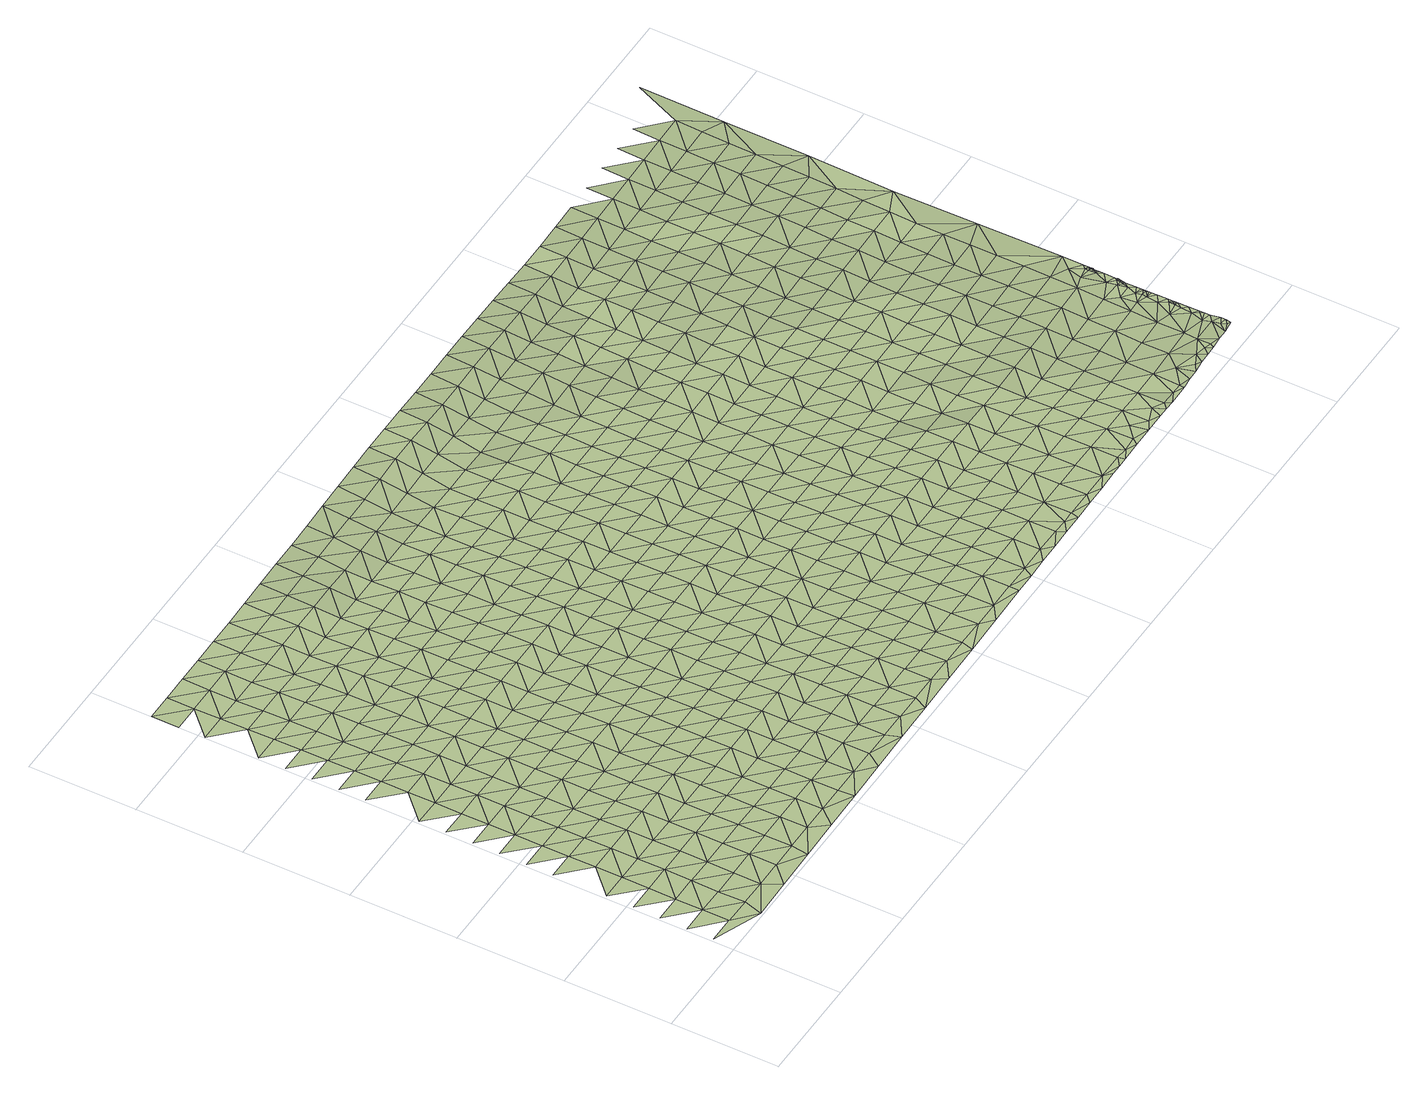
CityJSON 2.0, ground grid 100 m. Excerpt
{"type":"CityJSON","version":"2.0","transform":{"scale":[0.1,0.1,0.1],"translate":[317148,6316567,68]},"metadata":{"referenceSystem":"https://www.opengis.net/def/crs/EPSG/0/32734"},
"CityObjects":{
"terrain1":{"type":"TINRelief","geometry":[{"type":"CompositeSurface","lod":"1","boundaries":[[[0,1,2]],[[1,3,4]],[[3,5,6]],[[1,7,3]],[[5,8,9]],[[1,0,7]],[[8,10,11]],[[3,12,5]],[[7,13,3]],[[11,10,14]],[[3,13,12]],[[8,5,15]],[[7,0,16]],[[10,8,15]],[[14,17,18]],[[5,12,15]],[[16,13,7]],[[16,0,19]],[[17,20,21]],[[12,13,22]],[[14,10,23]],[[15,24,10]],[[13,16,22]],[[14,23,17]],[[20,25,26]],[[10,24,23]],[[15,12,27]],[[27,12,22]],[[20,17,28]],[[25,29,30]],[[31,24,15]],[[17,23,28]],[[32,16,19]],[[27,31,15]],[[22,16,33]],[[25,20,34]],[[29,35,36]],[[28,34,20]],[[33,27,22]],[[24,37,23]],[[31,38,24]],[[33,16,32]],[[35,39,40]],[[23,37,28]],[[25,41,29]],[[19,42,32]],[[25,34,43]],[[24,38,37]],[[44,40,39]],[[31,27,45]],[[27,33,46]],[[25,43,41]],[[34,28,47]],[[35,29,48]],[[38,31,45]],[[47,28,37]],[[27,46,45]],[[33,32,49]],[[39,35,48]],[[50,51,44]],[[29,41,48]],[[43,34,52]],[[32,42,49]],[[52,34,47]],[[53,46,33]],[[37,38,54]],[[45,55,38]],[[56,57,50]],[[41,43,58]],[[59,44,39]],[[49,53,33]],[[48,60,39]],[[37,54,47]],[[58,43,52]],[[38,55,54]],[[45,46,61]],[[44,59,50]],[[62,63,56]],[[59,39,60]],[[48,41,64]],[[53,61,46]],[[52,47,65]],[[49,42,66]],[[64,41,58]],[[67,55,45]],[[56,50,68]],[[47,54,65]],[[69,70,62]],[[71,60,48]],[[61,67,45]],[[50,59,68]],[[72,53,49]],[[64,71,48]],[[58,52,73]],[[74,62,56]],[[65,75,52]],[[69,76,77]],[[42,78,66]],[[53,72,61]],[[54,55,79]],[[67,80,55]],[[68,74,56]],[[49,66,72]],[[73,64,58]],[[59,60,81]],[[71,82,60]],[[73,52,75]],[[77,76,83]],[[54,79,65]],[[62,84,69]],[[55,80,79]],[[67,61,85]],[[59,81,68]],[[74,84,62]],[[81,60,82]],[[61,72,85]],[[75,65,86]],[[71,64,87]],[[76,69,88]],[[64,73,89]],[[83,90,91]],[[80,67,92]],[[93,74,68]],[[86,65,79]],[[69,84,88]],[[66,78,94]],[[82,71,87]],[[95,96,97]],[[85,92,67]],[[93,68,81]],[[64,89,87]],[[91,90,96]],[[72,66,98]],[[75,99,73]],[[83,76,100]],[[84,74,101]],[[99,75,86]],[[100,76,88]],[[72,98,85]],[[79,80,102]],[[80,92,103]],[[74,93,101]],[[66,94,98]],[[89,73,104]],[[105,81,82]],[[106,90,83]],[[87,107,82]],[[97,96,108]],[[79,102,86]],[[104,73,99]],[[100,106,83]],[[80,103,102]],[[92,85,109]],[[81,105,93]],[[88,84,110]],[[78,111,94]],[[101,112,84]],[[105,82,107]],[[89,113,87]],[[109,85,98]],[[114,99,86]],[[110,100,88]],[[96,90,115]],[[113,89,104]],[[106,116,90]],[[110,84,112]],[[103,92,117]],[[101,93,118]],[[86,102,114]],[[107,87,119]],[[96,115,108]],[[117,92,109]],[[105,118,93]],[[90,116,115]],[[120,98,94]],[[119,87,113]],[[111,121,94]],[[122,102,103]],[[104,99,123]],[[124,112,101]],[[106,100,125]],[[99,114,126]],[[100,110,127]],[[98,120,109]],[[107,128,105]],[[122,103,117]],[[118,124,101]],[[94,121,120]],[[104,123,113]],[[116,106,125]],[[128,107,119]],[[129,108,115]],[[99,126,123]],[[100,127,125]],[[102,130,114]],[[112,131,110]],[[117,109,132]],[[118,105,133]],[[122,130,102]],[[124,131,112]],[[119,113,134]],[[109,120,132]],[[133,105,128]],[[126,114,135]],[[136,127,110]],[[115,116,137]],[[113,123,134]],[[125,138,116]],[[121,111,139]],[[130,135,114]],[[131,136,110]],[[121,139,120]],[[140,122,117]],[[128,119,141]],[[142,124,118]],[[115,137,129]],[[132,143,117]],[[118,133,144]],[[116,138,137]],[[125,127,145]],[[134,141,119]],[[122,140,130]],[[146,123,126]],[[124,142,131]],[[135,147,126]],[[136,145,127]],[[143,140,117]],[[118,144,142]],[[120,148,132]],[[111,149,139]],[[123,146,134]],[[133,128,150]],[[151,138,125]],[[139,148,120]],[[128,141,152]],[[129,137,153]],[[126,147,146]],[[135,130,154]],[[145,151,125]],[[143,132,155]],[[144,133,150]],[[131,156,136]],[[130,140,154]],[[131,142,157]],[[128,152,150]],[[141,134,158]],[[159,137,138]],[[148,155,132]],[[147,135,160]],[[158,134,146]],[[138,151,159]],[[131,157,156]],[[144,161,142]],[[145,136,162]],[[154,160,135]],[[140,143,163]],[[141,164,152]],[[137,165,153]],[[155,166,143]],[[161,144,150]],[[139,149,167]],[[139,168,148]],[[169,146,147]],[[151,145,162]],[[141,158,164]],[[165,137,159]],[[136,156,162]],[[140,163,154]],[[157,142,170]],[[147,160,169]],[[163,143,166]],[[170,142,161]],[[139,167,168]],[[155,148,171]],[[146,172,158]],[[173,150,152]],[[164,174,152]],[[175,153,165]],[[160,154,176]],[[156,157,177]],[[178,159,151]],[[146,169,172]],[[162,179,151]],[[166,155,171]],[[150,173,161]],[[176,154,163]],[[177,157,170]],[[148,168,171]],[[152,174,173]],[[164,158,180]],[[159,178,165]],[[181,167,149]],[[178,151,179]],[[160,182,169]],[[162,156,183]],[[180,158,172]],[[170,161,184]],[[182,160,176]],[[183,156,177]],[[168,167,185]],[[186,163,166]],[[187,174,164]],[[175,165,188]],[[171,189,166]],[[161,173,184]],[[172,169,190]],[[191,179,162]],[[180,187,164]],[[165,178,188]],[[163,186,176]],[[190,169,182]],[[183,191,162]],[[186,166,189]],[[167,181,185]],[[171,168,192]],[[177,170,193]],[[184,194,170]],[[195,180,172]],[[173,174,196]],[[192,168,185]],[[187,197,174]],[[175,188,198]],[[182,176,199]],[[193,183,177]],[[178,179,200]],[[195,172,190]],[[191,201,179]],[[193,170,194]],[[202,189,171]],[[173,196,184]],[[176,186,199]],[[174,197,196]],[[178,200,188]],[[192,202,171]],[[200,179,201]],[[203,190,182]],[[187,180,204]],[[195,205,180]],[[194,184,206]],[[191,183,207]],[[208,185,181]],[[199,203,182]],[[183,193,209]],[[208,192,185]],[[186,189,210]],[[197,187,204]],[[188,211,198]],[[202,212,189]],[[196,206,184]],[[180,205,204]],[[190,213,195]],[[201,191,207]],[[211,188,200]],[[183,209,207]],[[186,210,199]],[[194,214,193]],[[203,213,190]],[[210,189,212]],[[206,214,194]],[[202,192,215]],[[205,195,216]],[[217,196,197]],[[192,208,218]],[[204,219,197]],[[198,211,220]],[[208,181,221]],[[222,203,199]],[[209,193,223]],[[200,201,224]],[[195,213,216]],[[207,225,201]],[[212,202,215]],[[196,217,206]],[[222,199,210]],[[214,223,193]],[[192,218,215]],[[197,219,217]],[[204,205,226]],[[211,200,224]],[[224,201,225]],[[213,203,227]],[[209,228,207]],[[226,205,216]],[[214,206,229]],[[203,222,227]],[[223,228,209]],[[218,208,230]],[[231,210,212]],[[232,219,204]],[[211,233,220]],[[215,234,212]],[[206,217,229]],[[208,221,230]],[[225,207,235]],[[226,232,204]],[[224,233,211]],[[210,231,222]],[[216,213,236]],[[223,214,237]],[[227,238,213]],[[228,235,207]],[[231,212,234]],[[218,239,215]],[[229,237,214]],[[236,226,216]],[[217,219,240]],[[239,218,230]],[[232,241,219]],[[233,242,220]],[[236,213,238]],[[227,222,243]],[[244,224,225]],[[235,245,225]],[[234,215,246]],[[217,240,229]],[[223,247,228]],[[222,231,243]],[[223,237,248]],[[219,241,240]],[[224,244,233]],[[246,215,239]],[[244,225,245]],[[230,221,249]],[[250,238,227]],[[232,226,251]],[[226,236,252]],[[223,248,247]],[[234,253,231]],[[237,229,254]],[[235,228,255]],[[243,250,227]],[[239,230,249]],[[241,232,251]],[[242,233,256]],[[234,246,253]],[[254,229,240]],[[226,252,251]],[[238,257,236]],[[245,235,255]],[[233,244,256]],[[228,247,255]],[[221,258,249]],[[243,231,259]],[[248,237,260]],[[250,257,238]],[[259,231,253]],[[260,237,254]],[[246,239,261]],[[262,252,236]],[[263,240,241]],[[249,264,239]],[[251,265,241]],[[256,266,242]],[[247,248,267]],[[244,245,268]],[[257,262,236]],[[255,269,245]],[[246,261,253]],[[250,243,270]],[[240,263,254]],[[243,259,271]],[[267,248,260]],[[239,264,261]],[[241,265,263]],[[251,252,272]],[[244,268,256]],[[268,245,269]],[[250,270,257]],[[255,247,273]],[[262,272,252]],[[243,271,270]],[[259,253,274]],[[260,254,275]],[[273,247,267]],[[249,258,276]],[[264,249,276]],[[277,265,251]],[[266,256,278]],[[253,261,274]],[[254,263,275]],[[279,262,257]],[[280,269,255]],[[272,277,251]],[[278,256,268]],[[259,281,271]],[[257,270,279]],[[273,280,255]],[[264,282,261]],[[265,283,263]],[[267,260,284]],[[281,259,274]],[[275,285,260]],[[272,262,286]],[[264,276,282]],[[277,283,265]],[[287,266,278]],[[284,273,267]],[[288,268,269]],[[286,262,279]],[[280,289,269]],[[284,260,285]],[[290,276,258]],[[261,291,274]],[[271,292,270]],[[275,263,293]],[[281,294,271]],[[295,277,272]],[[268,288,278]],[[291,261,282]],[[283,293,263]],[[288,269,289]],[[270,292,279]],[[272,286,295]],[[271,294,292]],[[296,281,274]],[[297,285,275]],[[280,273,298]],[[273,284,299]],[[282,276,300]],[[287,278,301]],[[296,274,291]],[[293,297,275]],[[302,286,279]],[[283,277,303]],[[289,280,298]],[[277,295,304]],[[288,301,278]],[[273,299,298]],[[276,290,300]],[[294,281,305]],[[284,285,306]],[[302,279,292]],[[307,291,282]],[[293,283,303]],[[281,296,305]],[[297,306,285]],[[277,304,303]],[[300,307,282]],[[301,308,287]],[[295,286,309]],[[310,299,284]],[[288,289,311]],[[286,302,312]],[[298,313,289]],[[314,296,291]],[[292,294,315]],[[305,316,294]],[[306,310,284]],[[304,295,309]],[[297,293,317]],[[311,301,288]],[[307,314,291]],[[303,318,293]],[[309,286,312]],[[311,289,313]],[[292,315,302]],[[298,299,319]],[[320,300,290]],[[294,316,315]],[[305,296,321]],[[297,317,306]],[[310,319,299]],[[293,318,317]],[[307,300,320]],[[304,322,303]],[[314,321,296]],[[302,323,312]],[[324,313,298]],[[308,301,325]],[[309,322,304]],[[301,311,326]],[[327,316,305]],[[328,310,306]],[[302,315,323]],[[319,324,298]],[[290,329,320]],[[318,303,330]],[[321,327,305]],[[306,317,328]],[[301,326,325]],[[314,307,331]],[[313,332,311]],[[320,333,307]],[[322,330,303]],[[334,309,312]],[[319,310,335]],[[323,336,312]],[[324,332,313]],[[314,331,321]],[[337,315,316]],[[327,338,316]],[[335,310,328]],[[307,333,331]],[[309,334,322]],[[318,339,317]],[[340,326,311]],[[330,341,318]],[[334,312,336]],[[315,337,323]],[[342,324,319]],[[332,340,311]],[[316,338,337]],[[327,321,343]],[[317,339,328]],[[319,335,342]],[[318,341,339]],[[344,333,320]],[[330,322,345]],[[325,326,346]],[[320,329,344]],[[321,331,343]],[[336,323,347]],[[322,334,345]],[[340,346,326]],[[338,327,348]],[[349,335,328]],[[332,324,350]],[[347,323,337]],[[324,342,351]],[[333,352,331]],[[341,330,353]],[[343,348,327]],[[349,328,339]],[[336,354,334]],[[340,332,350]],[[333,344,352]],[[345,353,330]],[[346,355,325]],[[324,351,350]],[[338,356,337]],[[354,336,347]],[[331,357,343]],[[342,335,358]],[[356,338,348]],[[335,349,359]],[[360,344,329]],[[334,361,345]],[[339,341,362]],[[352,357,331]],[[341,353,363]],[[351,342,358]],[[346,340,364]],[[361,334,354]],[[350,365,340]],[[358,335,359]],[[348,343,366]],[[347,337,367]],[[339,362,349]],[[337,356,368]],[[341,363,362]],[[353,345,369]],[[346,364,355]],[[357,366,343]],[[340,365,364]],[[370,352,344]],[[354,347,367]],[[351,371,350]],[[345,361,369]],[[337,368,367]],[[344,360,372]],[[349,373,359]],[[358,371,351]],[[352,370,357]],[[356,348,374]],[[363,353,375]],[[366,376,348]],[[349,362,373]],[[370,344,372]],[[365,350,377]],[[375,353,369]],[[355,364,378]],[[368,356,374]],[[361,354,379]],[[367,380,354]],[[371,377,350]],[[376,374,348]],[[366,357,381]],[[362,363,382]],[[383,358,359]],[[373,384,359]],[[361,379,369]],[[357,370,381]],[[382,363,375]],[[354,380,379]],[[372,360,385]],[[368,386,367]],[[358,383,371]],[[365,387,364]],[[377,388,365]],[[383,359,384]],[[376,366,389]],[[362,390,373]],[[374,386,368]],[[372,391,370]],[[375,369,392]],[[364,387,378]],[[381,389,366]],[[390,362,382]],[[365,388,387]],[[380,367,393]],[[377,371,394]],[[372,385,391]],[[369,379,392]],[[384,373,395]],[[386,393,367]],[[371,383,394]],[[370,396,381]],[[397,374,376]],[[376,389,398]],[[395,373,390]],[[399,382,375]],[[388,377,400]],[[396,370,391]],[[392,401,375]],[[402,378,387]],[[374,397,386]],[[403,379,380]],[[384,404,383]],[[393,405,380]],[[394,400,377]],[[397,376,398]],[[389,381,406]],[[382,399,390]],[[407,391,385]],[[404,384,395]],[[401,399,375]],[[379,403,392]],[[381,396,406]],[[380,405,403]],[[393,386,408]],[[383,409,394]],[[387,388,410]],[[388,400,411]],[[398,389,412]],[[395,390,413]],[[386,397,408]],[[409,383,404]],[[401,392,414]],[[387,410,402]],[[412,389,406]],[[390,399,413]],[[388,411,410]],[[407,415,391]],[[396,391,416]],[[405,393,417]],[[400,394,418]],[[403,414,392]],[[404,395,419]],[[408,417,393]],[[394,409,418]],[[396,416,406]],[[397,398,420]],[[398,412,421]],[[413,419,395]],[[391,415,416]],[[422,403,405]],[[399,401,423]],[[411,400,424]],[[414,425,401]],[[402,410,426]],[[415,407,427]],[[397,420,408]],[[405,417,422]],[[424,400,418]],[[420,398,421]],[[412,406,428]],[[399,423,413]],[[409,404,429]],[[404,419,430]],[[423,401,425]],[[406,416,428]],[[417,408,431]],[[414,403,432]],[[409,429,418]],[[411,433,410]],[[403,422,434]],[[411,424,435]],[[404,430,429]],[[412,436,421]],[[419,413,437]],[[431,408,420]],[[427,438,415]],[[425,414,432]],[[410,433,426]],[[436,412,428]],[[437,413,423]],[[403,434,432]],[[411,435,433]],[[439,416,415]],[[417,440,422]],[[424,418,441]],[[430,419,442]],[[440,417,431]],[[418,429,441]],[[416,439,428]],[[443,420,421]],[[438,427,444]],[[436,445,421]],[[442,419,437]],[[415,438,439]],[[434,422,446]],[[447,423,425]],[[424,448,435]],[[432,449,425]],[[450,426,433]],[[420,443,431]],[[430,451,429]],[[446,422,440]],[[448,424,441]],[[443,421,445]],[[452,436,428]],[[423,447,437]],[[451,430,442]],[[447,425,449]],[[434,453,432]],[[452,428,439]],[[438,444,454]],[[455,440,431]],[[429,456,441]],[[433,435,457]],[[453,434,446]],[[448,458,435]],[[439,438,454]],[[445,436,459]],[[442,437,460]],[[431,443,455]],[[456,429,451]],[[449,432,461]],[[433,457,450]],[[462,454,444]],[[436,452,459]],[[437,447,460]],[[435,458,457]],[[446,440,463]],[[464,448,441]],[[461,432,453]],[[451,442,465]],[[463,440,455]],[[464,441,456]],[[466,439,454]],[[452,439,466]],[[443,445,467]],[[449,468,447]],[[459,469,445]],[[460,465,442]],[[454,462,470]],[[471,453,446]],[[458,448,472]],[[468,449,461]],[[450,457,473]],[[443,467,455]],[[474,456,451]],[[454,470,466]],[[446,463,471]],[[448,464,472]],[[467,445,469]],[[459,452,475]],[[447,476,460]],[[451,465,474]],[[462,477,470]],[[466,475,452]],[[476,447,468]],[[478,463,455]],[[461,453,479]],[[480,464,456]],[[458,481,457]],[[453,471,482]],[[472,483,458]],[[484,469,459]],[[465,460,485]],[[478,455,467]],[[474,480,456]],[[470,486,466]],[[468,461,479]],[[457,481,473]],[[475,484,459]],[[485,460,476]],[[453,482,479]],[[458,483,481]],[[472,464,487]],[[470,477,486]],[[471,463,488]],[[465,489,474]],[[463,478,490]],[[480,487,464]],[[491,467,469]],[[468,492,476]],[[484,493,469]],[[465,485,489]],[[466,494,475]],[[482,471,488]],[[495,483,472]],[[486,496,466]],[[492,468,479]],[[497,473,481]],[[488,463,490]],[[467,491,478]],[[498,480,474]],[[487,495,472]],[[491,469,493]],[[486,477,499]],[[474,489,498]],[[466,496,494]],[[484,475,500]],[[482,501,479]],[[476,502,485]],[[492,503,476]],[[478,504,490]],[[481,483,505]],[[501,482,488]],[[495,506,483]],[[493,484,500]],[[489,485,502]],[[480,507,487]],[[478,491,504]],[[480,498,508]],[[475,494,500]],[[476,503,502]],[[509,496,486]],[[510,492,479]],[[481,505,497]],[[483,506,505]],[[499,509,486]],[[488,490,511]],[[510,479,501]],[[480,508,507]],[[489,512,498]],[[495,487,513]],[[504,511,490]],[[494,496,514]],[[491,493,515]],[[503,492,516]],[[500,517,493]],[[502,512,489]],[[518,501,488]],[[506,495,513]],[[519,509,499]],[[496,509,514]],[[492,510,516]],[[497,505,520]],[[487,507,513]],[[491,515,504]],[[508,498,521]],[[488,511,518]],[[515,493,517]],[[500,494,522]],[[512,521,498]],[[523,510,501]],[[502,503,524]],[[522,494,514]],[[516,525,503]],[[511,504,526]],[[507,508,527]],[[506,528,505]],[[509,519,529]],[[518,523,501]],[[513,530,506]],[[531,517,500]],[[526,504,515]],[[508,521,527]],[[503,525,524]],[[516,510,532]],[[512,502,533]],[[505,528,520]],[[522,531,500]],[[506,530,528]],[[509,529,534]],[[514,509,535]],[[511,536,518]],[[513,507,537]],[[523,532,510]],[[521,512,533]],[[536,511,526]],[[537,507,527]],[[502,524,533]],[[535,522,514]],[[538,515,517]],[[539,525,516]],[[531,540,517]],[[535,509,534]],[[523,518,541]],[[542,530,513]],[[534,529,543]],[[532,539,516]],[[544,520,528]],[[515,538,526]],[[536,541,518]],[[537,542,513]],[[538,517,540]],[[527,521,545]],[[533,546,521]],[[531,522,547]],[[548,532,523]],[[524,525,549]],[[534,543,550]],[[522,535,551]],[[539,552,525]],[[536,526,553]],[[545,537,527]],[[528,530,554]],[[534,550,535]],[[548,523,541]],[[542,555,530]],[[545,521,546]],[[540,531,547]],[[524,549,533]],[[553,526,538]],[[522,551,547]],[[525,552,549]],[[543,556,550]],[[528,554,544]],[[530,555,554]],[[557,541,536]],[[539,532,558]],[[532,548,559]],[[560,546,533]],[[542,537,561]],[[553,557,536]],[[537,545,562]],[[563,535,550]],[[556,564,550]],[[563,551,535]],[[538,540,565]],[[552,539,558]],[[547,566,540]],[[560,533,549]],[[532,559,558]],[[555,542,561]],[[544,554,567]],[[537,562,561]],[[550,564,563]],[[565,553,538]],[[548,541,568]],[[546,569,545]],[[557,570,541]],[[565,540,566]],[[547,551,571]],[[560,569,546]],[[572,564,556]],[[559,548,568]],[[549,552,573]],[[563,571,551]],[[558,574,552]],[[568,541,570]],[[575,562,545]],[[555,576,554]],[[561,577,555]],[[564,578,563]],[[579,566,547]],[[557,553,580]],[[573,560,549]],[[553,565,581]],[[569,575,545]],[[552,574,573]],[[572,578,564]],[[559,582,558]],[[554,576,567]],[[571,579,547]],[[555,577,576]],[[570,557,580]],[[561,562,583]],[[568,582,559]],[[553,581,580]],[[566,584,565]],[[575,583,562]],[[572,585,578]],[[563,586,571]],[[574,558,587]],[[569,560,588]],[[563,578,586]],[[579,584,566]],[[560,573,589]],[[590,577,561]],[[582,587,558]],[[591,567,576]],[[592,581,565]],[[593,568,570]],[[575,569,588]],[[572,594,585]],[[580,595,570]],[[583,590,561]],[[560,589,588]],[[585,586,578]],[[579,571,596]],[[584,592,565]],[[568,593,582]],[[597,573,574]],[[571,586,596]],[[587,598,574]],[[593,570,595]],[[580,581,599]],[[576,577,600]],[[590,601,577]],[[585,602,586]],[[585,594,602]],[[584,579,603]],[[589,573,597]],[[575,604,583]],[[592,599,581]],[[588,605,575]],[[574,598,597]],[[587,582,606]],[[576,600,591]],[[596,603,579]],[[577,601,600]],[[607,595,580]],[[582,593,606]],[[575,605,604]],[[594,608,602]],[[589,609,588]],[[590,583,610]],[[599,607,580]],[[586,611,596]],[[592,584,612]],[[598,587,613]],[[611,586,602]],[[584,603,614]],[[597,609,589]],[[602,608,615]],[[593,595,616]],[[601,590,610]],[[606,613,587]],[[591,600,617]],[[583,604,610]],[[592,612,599]],[[605,588,618]],[[615,608,619]],[[607,616,595]],[[584,614,612]],[[615,611,602]],[[603,596,620]],[[621,597,598]],[[609,618,588]],[[606,593,622]],[[620,596,611]],[[598,613,621]],[[623,615,619]],[[624,607,599]],[[604,605,625]],[[601,626,600]],[[616,622,593]],[[610,627,601]],[[611,615,623]],[[603,628,614]],[[599,612,624]],[[605,618,625]],[[629,613,606]],[[609,597,630]],[[600,626,617]],[[603,620,628]],[[597,621,631]],[[601,627,626]],[[616,607,632]],[[610,604,633]],[[634,623,619]],[[622,629,606]],[[618,609,630]],[[632,607,624]],[[633,604,625]],[[597,631,630]],[[623,635,611]],[[611,635,620]],[[614,636,612]],[[621,613,637]],[[628,638,614]],[[634,639,623]],[[640,622,616]],[[641,627,610]],[[629,637,613]],[[642,617,626]],[[612,636,624]],[[635,623,639]],[[616,632,640]],[[633,641,610]],[[614,638,636]],[[628,620,643]],[[644,631,621]],[[625,618,645]],[[630,646,618]],[[639,634,647]],[[643,620,635]],[[637,644,621]],[[648,632,624]],[[629,622,649]],[[645,633,625]],[[626,627,650]],[[622,640,651]],[[641,652,627]],[[645,618,646]],[[639,653,635]],[[653,639,647]],[[654,638,628]],[[630,631,655]],[[648,624,636]],[[637,629,649]],[[626,650,642]],[[643,654,628]],[[644,655,631]],[[622,651,649]],[[627,652,650]],[[653,647,656]],[[640,632,657]],[[658,646,630]],[[641,633,659]],[[632,648,660]],[[633,645,661]],[[662,643,635]],[[636,638,663]],[[637,664,644]],[[662,635,653]],[[654,665,638]],[[655,658,630]],[[656,666,653]],[[651,640,657]],[[652,641,659]],[[664,637,649]],[[642,650,667]],[[657,632,660]],[[633,661,659]],[[666,656,668]],[[636,663,648]],[[645,646,669]],[[638,665,663]],[[666,670,653]],[[671,655,644]],[[658,669,646]],[[653,670,662]],[[654,643,672]],[[651,673,649]],[[668,670,666]],[[662,674,643]],[[644,664,671]],[[648,675,660]],[[676,661,645]],[[652,677,650]],[[673,651,657]],[[659,678,652]],[[679,670,668]],[[665,654,672]],[[648,663,675]],[[669,676,645]],[[643,674,672]],[[664,649,680]],[[681,658,655]],[[650,677,667]],[[655,671,682]],[[652,678,677]],[[659,661,683]],[[670,679,684]],[[680,649,673]],[[685,662,670]],[[686,657,660]],[[658,681,669]],[[675,687,660]],[[676,683,661]],[[655,682,681]],[[684,679,688]],[[674,662,689]],[[665,690,663]],[[670,684,685]],[[672,691,665]],[[657,686,673]],[[671,664,692]],[[693,678,659]],[[664,680,694]],[[695,667,677]],[[686,660,687]],[[684,688,696]],[[685,689,662]],[[663,690,675]],[[696,685,684]],[[683,693,659]],[[665,691,690]],[[672,674,697]],[[682,671,692]],[[676,669,698]],[[696,688,699]],[[669,681,700]],[[694,692,664]],[[680,673,701]],[[696,699,685]],[[697,674,689]],[[687,675,702]],[[676,698,683]],[[677,678,703]],[[673,686,701]],[[693,704,678]],[[669,700,698]],[[705,691,672]],[[682,706,681]],[[702,675,690]],[[680,707,694]],[[677,703,695]],[[708,689,685]],[[697,705,672]],[[706,682,692]],[[678,704,703]],[[699,709,685]],[[687,710,686]],[[693,683,711]],[[707,680,701]],[[697,689,712]],[[700,681,713]],[[709,699,714]],[[710,687,702]],[[683,698,711]],[[708,685,709]],[[690,691,715]],[[705,716,691]],[[713,681,706]],[[686,717,701]],[[718,692,694]],[[704,693,719]],[[708,720,689]],[[720,712,689]],[[707,721,694]],[[695,703,722]],[[714,723,724]],[[709,714,724]],[[725,723,714]],[[690,715,702]],[[700,726,698]],[[705,697,727]],[[717,686,710]],[[711,719,693]],[[691,716,715]],[[728,697,712]],[[729,724,723]],[[692,718,706]],[[709,724,730]],[[723,725,729]],[[726,700,713]],[[718,694,721]],[[731,708,709]],[[729,730,724]],[[697,728,727]],[[707,701,732]],[[709,730,731]],[[708,733,720]],[[705,734,716]],[[708,731,735]],[[708,735,733]],[[727,734,705]],[[720,736,712]],[[710,702,737]],[[698,738,711]],[[703,704,739]],[[732,701,717]],[[704,719,740]],[[736,741,712]],[[720,733,742]],[[713,706,743]],[[733,735,742]],[[728,712,744]],[[741,744,712]],[[702,715,737]],[[738,698,726]],[[742,745,720]],[[745,736,720]],[[746,721,707]],[[703,739,722]],[[706,718,743]],[[704,740,739]],[[728,747,727]],[[727,748,734]],[[736,745,749]],[[749,741,736]],[[717,710,750]],[[719,711,751]],[[716,734,752]],[[715,716,753]],[[747,754,727]],[[746,707,732]],[[744,741,755]],[[741,756,755]],[[749,756,741]],[[748,727,754]],[[728,744,757]],[[758,744,755]],[[755,756,758]],[[728,759,747]],[[758,757,744]],[[737,750,710]],[[751,711,738]],[[728,757,759]],[[760,734,748]],[[716,752,753]],[[761,726,713]],[[762,754,747]],[[743,763,713]],[[734,760,752]],[[764,747,759]],[[765,748,754]],[[766,715,753]],[[764,767,747]],[[747,767,762]],[[718,721,768]],[[719,769,740]],[[754,762,765]],[[715,770,737]],[[721,746,771]],[[748,765,772]],[[748,773,760]],[[715,766,770]],[[774,762,767]],[[765,762,774]],[[748,772,773]],[[732,717,775]],[[726,761,738]],[[774,772,765]],[[717,750,776]],[[719,751,769]],[[761,713,763]],[[752,760,777]],[[753,752,778]],[[718,768,743]],[[760,773,779]],[[760,779,777]],[[777,780,752]],[[768,721,771]],[[781,766,753]],[[752,780,778]],[[778,782,753]],[[780,777,783]],[[779,783,777]],[[717,776,775]],[[780,784,778]],[[780,783,785]],[[784,780,785]],[[786,778,784]],[[782,787,753]],[[786,788,778]],[[784,785,786]],[[770,766,789]],[[782,778,788]],[[781,753,787]],[[790,766,781]],[[746,732,791]],[[751,738,792]],[[739,740,793]],[[794,750,737]],[[790,789,766]],[[769,795,740]],[[794,737,770]],[[763,743,796]],[[761,792,738]],[[790,781,797]],[[787,798,781]],[[799,797,781]],[[781,798,799]],[[800,790,797]],[[789,801,770]],[[802,789,790]],[[791,771,746]],[[739,793,803]],[[804,790,800]],[[794,776,750]],[[804,802,790]],[[797,805,800]],[[797,799,806]],[[797,806,805]],[[796,743,768]],[[791,732,775]],[[740,795,793]],[[807,800,805]],[[808,804,800]],[[800,807,808]],[[809,807,805]],[[802,810,789]],[[805,806,811]],[[809,805,811]],[[807,809,812]],[[808,807,813]],[[812,813,807]],[[814,804,808]],[[815,809,811]],[[802,804,816]],[[815,812,809]],[[813,817,808]],[[813,812,818]],[[818,817,813]],[[808,817,819]],[[819,817,818]],[[804,814,816]],[[814,808,819]],[[810,802,816]],[[801,789,810]],[[769,751,820]],[[801,794,770]],[[763,821,761]],[[792,820,751]],[[821,763,796]],[[822,768,771]],[[823,795,769]],[[771,791,824]],[[776,825,775]],[[761,826,792]],[[820,823,769]],[[825,776,794]],[[768,822,796]],[[761,821,826]],[[822,771,824]],[[791,775,825]],[[795,827,793]],[[823,828,795]],[[824,791,825]],[[821,796,829]],[[792,830,820]],[[826,831,792]],[[793,827,832]],[[822,829,796]],[[795,828,827]],[[792,831,830]],[[826,821,833]],[[823,820,834]],[[829,833,821]],[[835,822,824]],[[828,823,834]],[[824,825,835]],[[820,830,834]],[[836,831,826]],[[829,822,835]],[[833,836,826]],[[835,833,829]],[[830,831,837]],[[827,828,838]],[[834,839,828]],[[831,836,837]],[[827,838,840]],[[828,839,838]],[[834,830,841]],[[841,830,837]],[[833,842,836]],[[842,833,835]],[[843,839,834]],[[836,842,837]],[[841,843,834]],[[837,842,841]],[[838,839,844]],[[843,845,839]],[[838,844,846]],[[839,845,844]],[[847,843,841]],[[847,841,842]],[[843,847,845]],[[844,845,847]],[[848,844,847]]]}]}
},
"vertices":[
[455,9,32],[259,185,33],[9,185,31],[259,435,26],[9,435,25],[259,685,28],[9,685,27],[509,185,30],[259,935,32],[9,935,29],[259,1185,33],[9,1185,31],[509,685,32],[509,435,26],[259,1435,32],[509,935,34],[759,185,26],[259,1685,30],[9,1685,30],[846,17,31],[259,1935,28],[9,1935,28],[759,435,29],[509,1435,32],[509,1185,34],[259,2185,27],[9,2185,27],[759,685,34],[509,1685,30],[259,2435,27],[9,2435,27],[759,935,35],[1009,185,32],[1009,435,34],[509,1935,28],[259,2685,27],[9,2685,27],[759,1435,33],[759,1185,35],[259,2935,27],[9,2935,26],[509,2435,28],[1238,24,35],[509,2185,28],[259,3185,27],[1009,935,36],[1009,685,36],[759,1685,30],[509,2685,28],[1259,185,36],[259,3435,27],[9,3435,26],[759,1935,29],[1259,435,36],[1009,1435,33],[1009,1185,36],[259,3685,26],[9,3685,26],[759,2185,28],[509,3185,28],[509,2935,28],[1259,685,37],[259,3935,25],[9,3935,25],[759,2435,28],[1009,1685,31],[1509,185,38],[1259,935,37],[509,3435,28],[259,4185,22],[9,4185,23],[759,2685,28],[1509,435,38],[1009,2185,29],[509,3685,27],[1009,1935,29],[259,4435,19],[9,4435,19],[1629,31,39],[1259,1435,34],[1259,1185,36],[759,3185,29],[759,2935,29],[259,4685,14],[509,3935,26],[1509,685,37],[1259,1685,32],[1009,2685,29],[509,4185,23],[1009,2435,29],[259,4935,8],[9,4935,10],[1509,935,37],[759,3435,29],[1759,185,38],[9,5185,3],[259,5185,2],[9,5435,4],[1759,435,38],[1259,1935,31],[509,4435,18],[759,3685,28],[1509,1435,34],[1509,1185,36],[1259,2185,30],[1009,3185,30],[509,4685,13],[1009,2935,30],[259,5435,6],[1759,685,37],[759,4185,23],[2021,39,40],[759,3935,26],[1259,2435,30],[1509,1685,33],[509,5185,4],[509,4935,6],[1759,935,37],[1009,3435,30],[1259,2685,30],[2009,435,38],[2009,185,39],[1759,1185,35],[1509,2185,31],[1009,3685,29],[759,4685,12],[1509,1935,32],[759,4435,18],[1259,2935,31],[509,5435,8],[1759,1435,34],[1009,3935,26],[2009,685,38],[1259,3185,30],[1509,2435,31],[1759,1685,33],[1009,4185,22],[759,5185,6],[759,4935,5],[2259,185,40],[2009,1185,36],[1509,2685,31],[1259,3685,29],[2009,935,37],[1259,3435,30],[1009,4435,17],[1759,2185,32],[1759,1935,32],[2259,435,39],[2412,46,41],[1509,3185,31],[1009,4685,10],[1509,2935,31],[759,5435,12],[2009,1435,35],[2259,685,38],[1259,4185,21],[1259,3935,25],[1759,2435,32],[1009,4935,6],[2009,1685,34],[1509,3435,31],[1259,4435,16],[2259,1185,37],[1759,2685,32],[1009,5185,10],[2259,935,38],[2509,185,40],[2509,435,39],[2009,1935,34],[1509,3685,28],[2509,685,39],[2009,2185,33],[1759,3185,32],[1759,2935,33],[1009,5435,15],[2259,1435,36],[1509,3935,26],[1259,4935,10],[1259,4685,9],[2009,2435,33],[2804,54,42],[2259,1685,36],[1509,4185,22],[1759,3435,31],[2759,185,40],[2509,1185,38],[2009,2685,34],[1259,5185,15],[2509,935,38],[2259,1935,35],[1509,4435,16],[2759,435,40],[1759,3935,26],[1759,3685,29],[2259,2185,35],[2009,3185,32],[2009,2935,33],[1259,5435,19],[2509,1435,37],[1509,4935,15],[1509,4685,11],[2759,685,40],[2509,1685,37],[2259,2685,35],[2259,2435,35],[2009,3435,32],[1759,4435,17],[3009,185,41],[1759,4185,23],[2759,1185,38],[1509,5185,22],[2759,935,39],[2509,1935,36],[2009,3685,29],[3009,685,40],[2509,2185,36],[2259,3185,33],[3009,435,41],[2259,2935,34],[1509,5435,28],[3195,61,43],[2759,1435,38],[2009,3935,26],[1759,4935,22],[1759,4685,15],[2509,2435,36],[2759,1685,37],[2009,4185,22],[2259,3435,32],[3259,185,42],[3009,1185,38],[2509,2685,36],[1759,5185,31],[3009,935,39],[2009,4435,17],[2759,2185,37],[2259,3685,29],[2759,1935,37],[3259,435,41],[2509,3185,35],[2509,2935,36],[1759,5435,41],[3009,1435,38],[2009,4935,31],[2009,4685,16],[3259,685,40],[2259,4185,22],[2259,3935,26],[3509,185,42],[3009,1685,37],[2759,2685,37],[2759,2435,37],[3259,935,39],[2509,3435,34],[2259,4435,22],[2009,5185,44],[3009,1935,37],[3586,68,44],[3259,1185,38],[2509,3685,32],[3509,685,40],[3009,2185,37],[2759,3185,35],[3509,435,41],[2759,2935,36],[2009,5435,56],[2509,3935,29],[2259,4935,20],[2259,4685,18],[3259,1685,36],[3259,1435,37],[3009,2435,37],[2509,4185,26],[3509,935,39],[2759,3435,34],[3759,185,43],[3009,2685,37],[2259,5185,48],[3259,1935,36],[2509,4435,23],[3509,1185,38],[3759,435,42],[3009,2935,36],[2759,3935,28],[2759,3685,32],[3259,2185,37],[2259,5435,60],[2509,4935,32],[2509,4685,21],[3978,76,45],[3759,685,40],[3509,1685,36],[3009,3185,35],[3509,1435,37],[3259,2435,36],[3759,935,39],[3009,3435,33],[2759,4435,23],[2759,4185,25],[4009,185,44],[2509,5185,59],[3509,1935,36],[3259,2935,35],[3259,2685,36],[3759,1185,38],[3009,3685,31],[4009,435,42],[2509,5435,73],[3509,2435,36],[3009,3935,27],[2759,4935,42],[3509,2185,36],[2759,4685,22],[4009,685,41],[3759,1685,36],[3759,1435,37],[3259,3435,32],[3259,3185,34],[3009,4185,24],[4259,185,45],[4009,935,40],[3509,2685,36],[3759,1935,36],[3009,4435,21],[2759,5435,85],[2759,5185,66],[4009,1185,38],[3259,3685,29],[4369,83,48],[3509,2935,35],[4259,685,42],[3009,4685,20],[4259,435,43],[3759,2435,35],[3259,3935,26],[3759,2185,35],[4009,1685,36],[4009,1435,37],[3509,3435,31],[3009,4935,45],[3509,3185,33],[3259,4185,23],[4259,935,40],[4509,185,46],[3759,2685,35],[3009,5185,73],[4009,1935,36],[4259,1185,39],[3509,3685,28],[3259,4685,20],[3259,4435,23],[4509,435,44],[3759,2935,34],[4009,2185,35],[3009,5435,99],[4259,1435,37],[4509,685,43],[3509,4185,23],[3509,3935,24],[4761,90,50],[4009,2435,34],[3759,3435,29],[3759,3185,32],[3259,5185,88],[3259,4935,55],[4509,935,41],[4259,1935,35],[4259,1685,36],[4009,2685,34],[4759,435,46],[3509,4435,20],[4759,185,48],[3759,3685,26],[4509,1435,38],[4009,2935,32],[4509,1185,39],[3509,4685,17],[3259,5435,110],[4259,2435,33],[4259,2185,34],[4759,685,44],[4009,3185,31],[3759,4185,26],[3759,3935,23],[4956,94,51],[4509,1685,36],[3509,5185,112],[3509,4935,74],[4759,935,42],[4009,3435,28],[5009,185,48],[4259,2685,32],[4509,1935,35],[3759,4435,26],[4009,3685,25],[5009,435,46],[4759,1435,38],[4759,1185,40],[4259,3185,29],[3759,4685,22],[4259,2935,30],[3509,5435,120],[4509,2435,32],[4009,3935,24],[4509,2185,33],[5009,685,44],[5152,98,52],[4759,1685,36],[4009,4185,28],[3759,5185,115],[3759,4935,79],[5009,935,42],[4259,3435,26],[4509,2685,30],[5259,185,49],[5259,435,47],[4759,1935,35],[4009,4435,21],[4259,3685,23],[5009,1435,39],[5009,1185,41],[4759,2185,33],[4509,3185,26],[4009,4685,12],[4509,2935,28],[3759,5435,123],[5348,102,51],[5259,685,45],[4259,4185,33],[4259,3935,27],[5009,1685,37],[4759,2685,27],[4009,5185,111],[4759,2435,31],[4009,4935,74],[5259,935,43],[4509,3435,23],[5509,185,49],[5509,435,47],[5009,1935,35],[4259,4435,35],[4509,3685,24],[5259,1435,40],[5543,105,50],[5259,1185,42],[5009,2185,32],[4759,3185,23],[4259,4685,29],[4759,2935,23],[4009,5435,122],[4509,3935,29],[5509,685,45],[5009,2435,31],[5640,176,50],[5259,1685,38],[4509,4185,33],[4259,5185,101],[4259,4935,66],[5509,935,43],[4759,3435,23],[5009,2685,24],[5739,109,50],[5259,1935,35],[4509,4435,40],[4759,3685,26],[5759,435,47],[5509,1435,42],[5009,2935,27],[5509,1185,42],[5759,185,48],[5259,2185,30],[4509,4685,49],[4259,5435,120],[4759,3935,33],[5759,685,45],[5009,3185,27],[5935,113,49],[5509,1685,39],[5259,2685,25],[4759,4185,38],[4509,5185,100],[5259,2435,25],[4509,4935,74],[5759,935,44],[5009,3435,27],[6009,185,48],[4759,4435,47],[5509,2185,28],[5009,3685,30],[5509,1935,34],[5759,1435,43],[5259,2935,30],[5759,1185,43],[6009,685,45],[4759,4685,67],[6009,435,47],[4509,5435,120],[5009,3935,39],[6131,116,48],[6009,935,43],[5509,2435,24],[5259,3435,32],[5259,3185,32],[5759,1685,40],[4759,5185,109],[4759,4935,92],[5009,4435,59],[5009,4185,46],[6259,185,47],[5509,2685,27],[5759,1935,34],[5259,3685,35],[5009,4685,77],[6259,435,46],[6009,1435,40],[5509,2935,33],[6009,1185,42],[5759,2185,25],[6326,120,49],[4759,5435,122],[5259,3935,45],[6259,685,44],[5759,2435,26],[5509,3435,36],[5509,3185,35],[6009,1685,38],[5259,4185,57],[5009,5185,110],[6424,122,49],[5009,4935,94],[6259,935,42],[5759,2685,31],[5509,3685,39],[6509,185,47],[6509,435,45],[6009,1935,28],[5259,4435,69],[6259,1435,37],[5759,2935,35],[6259,1185,40],[6009,2185,26],[5259,4685,80],[6522,124,49],[5009,5435,124],[5509,4185,59],[5509,3935,48],[6509,935,40],[6009,2435,32],[5759,3435,38],[6619,175,49],[6509,685,43],[5759,3185,36],[6259,1685,29],[5259,5185,108],[5259,4935,93],[6718,127,49],[6259,1935,26],[6009,2935,37],[6009,2685,35],[5759,3685,41],[5509,4685,78],[5509,4435,70],[6759,435,43],[6759,185,47],[6509,1435,29],[6509,1185,37],[5259,5435,121],[6259,2435,38],[5759,3935,50],[6259,2185,32],[6759,685,40],[6913,131,46],[6009,3435,40],[6009,3185,38],[5759,4185,58],[5509,5185,102],[5509,4935,89],[6884,296,43],[6759,935,35],[6509,1935,35],[6509,1685,26],[6259,2685,41],[5759,4435,65],[6759,1185,31],[7009,185,43],[7009,435,39],[6259,2935,43],[6009,3935,58],[6009,3685,44],[5759,4685,72],[5509,5435,114],[6759,1435,32],[6509,2435,46],[7109,135,40],[6509,2185,42],[7009,685,34],[6259,3435,47],[6259,3185,44],[6759,1685,36],[5759,5185,94],[5759,4935,82],[7156,245,37],[7009,935,31],[6009,4435,67],[6009,4185,63],[6509,2685,49],[6759,1935,44],[7207,137,40],[6259,3685,52],[6009,4685,70],[7259,435,33],[7009,1435,44],[6509,2935,51],[7009,1185,36],[7259,185,37],[6759,2185,49],[5759,5435,105],[6259,3935,70],[7305,138,31],[7259,685,32],[6509,3185,54],[6759,2435,53],[7402,185,30],[7009,1685,49],[6259,4185,76],[6009,5185,89],[6009,4935,78],[7259,935,40],[6759,2685,56],[6509,3685,64],[6509,3435,58],[7009,1935,53],[6259,4435,79],[7501,142,31],[7509,435,39],[7259,1435,57],[6759,2935,61],[7259,1185,50],[7509,185,30],[7009,2185,56],[6259,4685,81],[6009,5435,99],[7509,685,43],[6759,3185,66],[6509,4185,87],[6509,3935,82],[7598,144,47],[7259,1685,61],[7009,2685,64],[6259,5185,94],[7009,2435,59],[6259,4935,86],[7644,301,58],[7509,935,54],[6759,3435,71],[7696,146,47],[7259,2185,65],[6759,3685,76],[6509,4685,96],[7259,1935,63],[6509,4435,92],[7759,435,62],[7509,1435,69],[7009,2935,70],[7509,1185,64],[7759,185,58],[6259,5435,101],[7794,148,73],[6759,3935,94],[7842,227,81],[7009,3185,77],[7759,935,70],[7259,2435,68],[7759,685,60],[7509,1685,74],[6759,4185,99],[6509,5185,105],[6509,4935,100],[7892,149,73],[7259,2685,72],[7009,3685,89],[7009,3435,84],[6759,4435,104],[7940,203,81],[8005,310,81],[7509,2185,79],[7509,1935,78],[7990,151,73],[8009,435,82],[7759,1435,88],[7759,1185,81],[7259,3185,88],[6759,4685,109],[7259,2935,79],[6509,5435,111],[8009,185,81],[8009,685,81],[7009,4185,110],[8088,153,90],[7009,3935,106],[7509,2435,79],[7759,1685,92],[6759,5185,119],[6759,4935,114],[8009,935,88],[7259,3435,95],[7509,2685,84],[8194,375,97],[8224,302,97],[7759,1935,95],[7009,4435,114],[8122,637,98],[7259,3685,101],[8186,155,90],[8009,1435,107],[8009,1185,99],[7759,2185,95],[7509,3185,100],[7009,4685,119],[8229,492,98],[7509,2935,92],[6759,5435,125],[8259,185,97],[8240,229,97],[8283,157,109],[7259,3935,116],[8112,933,99],[8197,789,96],[8282,206,115],[8282,254,115],[8280,352,97],[7759,2435,92],[8259,435,98],[8095,1084,99],[8279,401,97],[8238,595,98],[8009,1685,110],[7259,4185,120],[7009,5185,132],[7009,4935,126],[8244,656,98],[8278,449,98],[7509,3435,106],[8249,717,96],[8276,547,98],[7759,2685,95],[8209,899,96],[8197,999,99],[8274,644,98],[8009,1935,111],[7259,4435,124],[8207,1175,99],[8178,1261,110],[8214,946,99],[8259,685,96],[8274,669,98],[8272,742,96],[8273,693,96],[8271,839,96],[8227,1082,99],[7509,3935,127],[8259,935,99],[7509,3685,121],[8270,888,96],[8258,961,99],[8119,1464,119],[8269,912,96],[7759,3185,110],[7259,4685,130],[8153,1599,119],[7759,2935,104],[8268,986,99],[8267,1034,99],[8269,937,99],[8009,2435,108],[8009,2185,110],[8239,1144,99],[8244,1199,110],[8265,1132,99],[8251,1170,99],[8233,1387,110],[8263,1229,110],[8265,1156,99],[8259,1185,110],[8264,1181,110],[8264,1193,110],[8261,1327,110],[8264,1205,110],[8223,1489,119],[8225,1450,119],[8009,2685,108],[7509,4185,132],[7259,5185,144],[8254,1717,122],[7259,4935,137],[7759,3435,115],[8248,1413,110],[8261,1376,110],[8260,1400,110],[8247,1437,119],[8258,1522,119],[8250,1461,119],[7009,5435,137],[8250,1446,119],[8255,1428,119],[8260,1424,110],[8256,1433,119],[8257,1437,119],[8258,1432,119],[8259,1473,119],[8260,1430,119],[8259,1434,119],[8258,1435,119],[8259,1443,119],[8259,1433,119],[8259,1449,119],[8259,1436,119],[8259,1435,119],[8259,1437,119],[7509,4435,137],[7759,3685,132],[8009,3185,119],[7509,4685,143],[8009,2935,112],[8240,2497,122],[7759,3935,138],[7509,5185,156],[7509,4935,150],[8009,3435,126],[7759,4435,149],[7759,4185,144],[7259,5435,150],[8009,3685,143],[7759,4685,155],[8225,3277,127],[8009,3935,150],[8009,4185,156],[7759,5185,169],[7759,4935,163],[7509,5435,163],[8009,4435,162],[8210,4057,161],[8009,4685,168],[8009,5185,182],[8009,4935,175],[7759,5435,176],[8196,4837,181],[8181,5617,201]
]}
